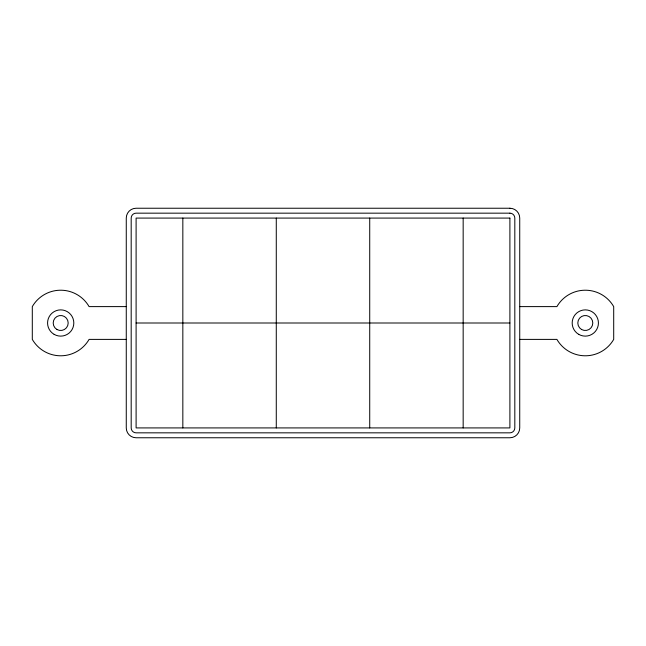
<?xml version="1.0" encoding="UTF-8"?>
<svg xmlns="http://www.w3.org/2000/svg" width="646" height="646" viewBox="0 0 646 646"><rect width="100%" height="100%" fill="white"/><g stroke="black" fill="none" stroke-linecap="round" stroke-linejoin="round"><path stroke-width="0.97" d="M126.269 306.608L89.091 306.608A32.785 32.785 0 0 0 32.3 306.608L32.3 339.392A32.785 32.785 0 0 0 89.091 339.392L126.269 339.392M519.731 306.608L556.909 306.608A32.785 32.785 0 0 1 613.7 306.608L613.7 339.392A32.785 32.785 0 0 1 556.909 339.392L519.731 339.392M136.104 323L509.896 323M463.166 218.082L463.166 427.918M369.722 218.082L369.722 427.918M276.278 218.082L276.278 427.918M182.834 218.082L182.834 427.918M509.896 208.238L136.104 208.238A9.835 9.835 0 0 0 126.269 218.082L126.269 427.918A9.835 9.835 0 0 0 136.104 437.762L509.896 437.762A9.835 9.835 0 0 0 519.731 427.918L519.731 218.082A9.835 9.835 0 0 0 509.896 208.238M509.896 213.164L136.104 213.164A4.918 4.918 0 0 0 131.186 218.082L131.186 427.918A4.918 4.918 0 0 0 136.104 432.836L509.896 432.836A4.918 4.918 0 0 0 514.814 427.918L514.814 218.082A4.918 4.918 0 0 0 509.896 213.164M509.896 218.082L136.104 218.082L136.104 427.918L509.896 427.918L509.896 218.082M581.562 329.492A7.494 7.494 0 0 0 592.794 323A7.494 7.494 0 0 0 581.562 316.508A7.494 7.494 0 0 0 581.562 329.492M578.743 334.362A13.114 13.114 0 0 0 598.422 323A13.114 13.114 0 0 0 578.743 311.638A13.114 13.114 0 0 0 578.743 334.362M54.135 334.362A13.114 13.114 0 0 0 73.814 323A13.114 13.114 0 0 0 54.135 311.638A13.114 13.114 0 0 0 54.135 334.362M56.945 329.492A7.494 7.494 0 0 0 68.185 323A7.494 7.494 0 0 0 56.945 316.508A7.494 7.494 0 0 0 56.945 329.492"/></g></svg>
